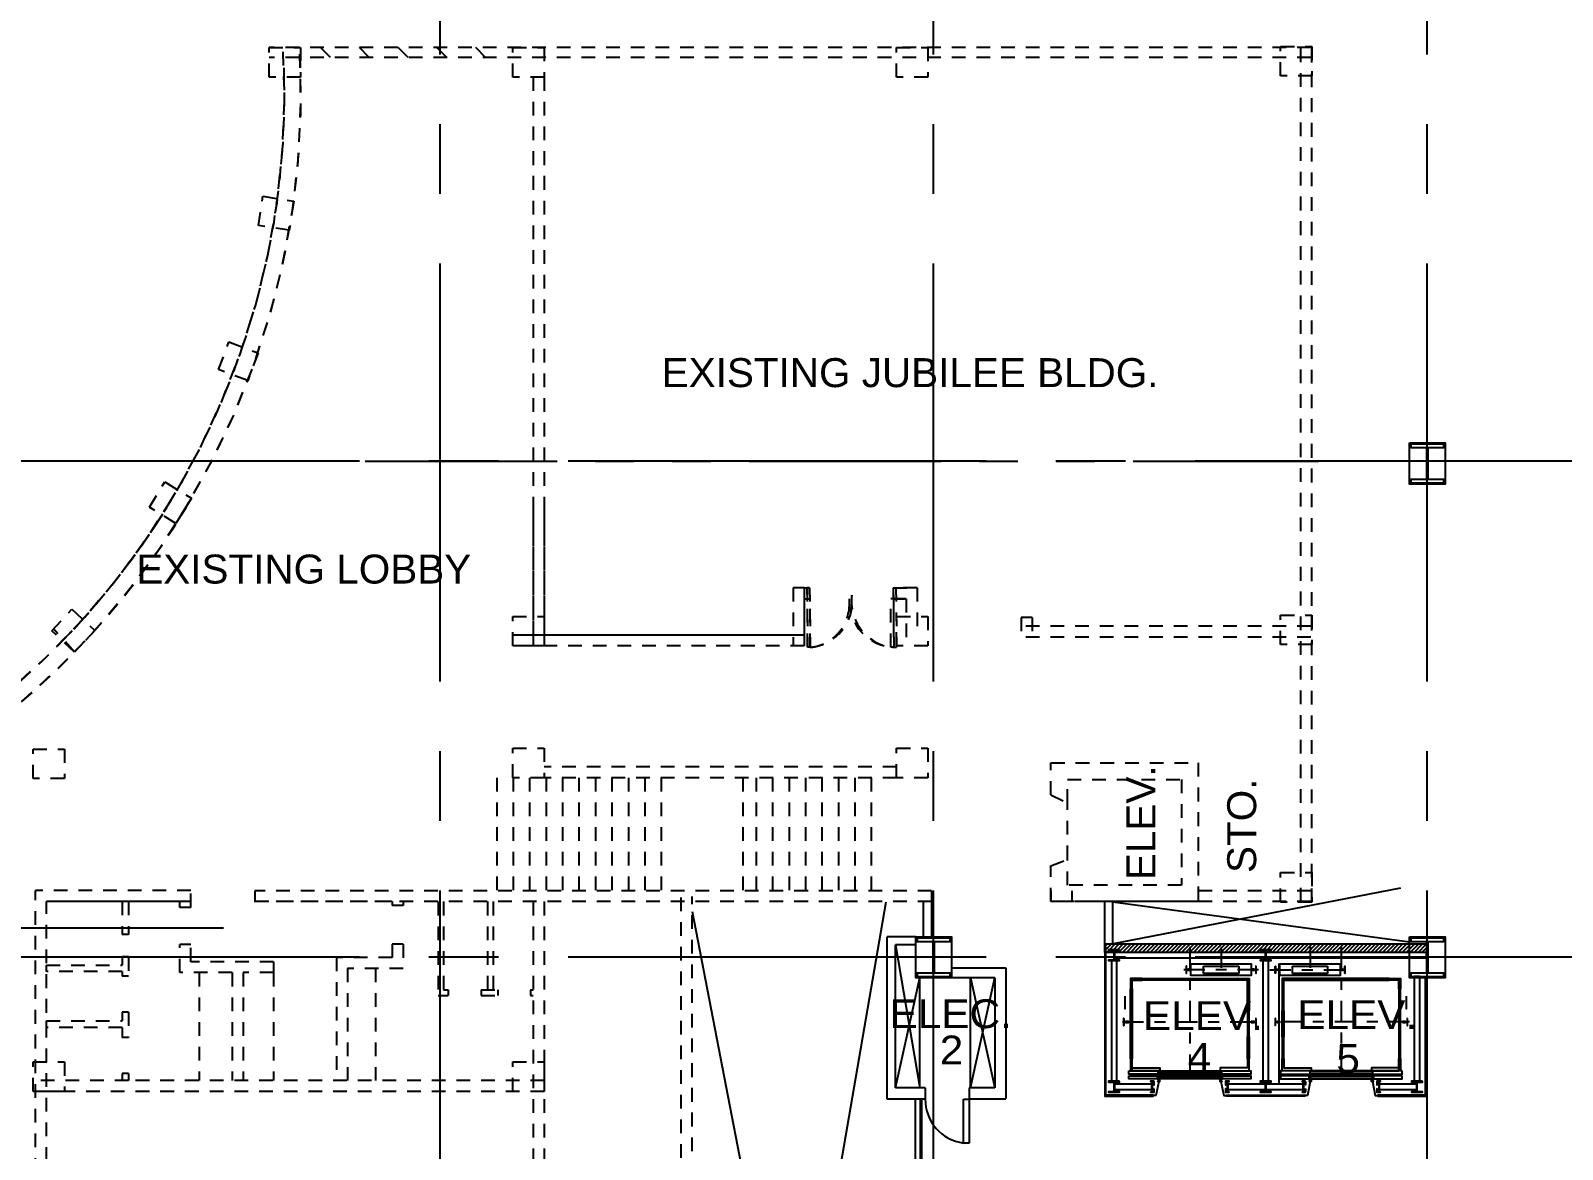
# Model space of a CAD drawing. Header units: millimetres. Extents: x 2148 to 2681, y 758 to 986.
# Drawn here: x 2318.22 to 2332.18, y 958.72 to 968.91 of the extents above; entities that cross this region are included whole.
import ezdxf

# ---------------------------------------------------------------- set-up
doc = ezdxf.new("R2010")
doc.units = ezdxf.units.MM
for name, pattern in [('ACAD_ISO02W100', [15, 12, -3]), ('CENTER2', [28.575, 19.05, -3.175, 3.175, -3.175]), ('HIDDEN', [0.375, 0.25, -0.125]), ('PHANTOMX2', [5, 2.5, -0.5, 0.5, -0.5, 0.5, -0.5])]:
    doc.linetypes.add(name, pattern=pattern)
for name, color, linetype in [('A-Hatch', 253, 'Continuous'), ('ar elev', 2, 'Continuous'), ('cladding', 2, 'Continuous'), ('COL-EX', 2, 'Continuous'), ('D', 1, 'Continuous'), ('ELAYOUT', 4, 'Continuous'), ('grid', 241, 'PHANTOMX2'), ('HATCH', 8, 'Continuous'), ('p-boarder', 2, 'Continuous'), ('S_GRID LINES', 252, 'Continuous'), ('TEXT', 6, 'Continuous')]:
    doc.layers.add(name, color=color, linetype=linetype)
doc.styles.add('MMTX$0$ESMX$0$X-OPTA1D', font='x-opta1d')
doc.styles.add('SWISS', font='swissl.ttf')
pattern_1 = [(135, (-83138.37034, 154219.73038), (-0.1767766953, -0.1767766953), [])]

# ---------------------------------------------------------------- blocks, each defined once
blk = doc.blocks.new('EXISTING')
at = {"layer": 'HATCH', "linetype": 'HIDDEN', "ltscale": 0.5}
h = blk.add_hatch(dxfattribs=at)
h.set_pattern_fill('ANSI31', color=256, scale=2, angle=90, style=0)
h.set_pattern_definition(pattern_1)
h.paths.add_polyline_path([(-79726.716, -2147.869), (-79726.716, -2147.959), (-79724.779, -2147.959), (-79724.779, -2147.869)])
h = blk.add_hatch(dxfattribs=at)
h.set_pattern_fill('ANSI31', color=256, scale=2, angle=90, style=0)
h.set_pattern_definition(pattern_1)
h.paths.add_polyline_path([(-79726.716, -2147.869), (-79726.716, -2147.959), (-79724.779, -2147.959), (-79724.779, -2147.869)])
for p, q in [((-79717.504, -2147.869), (-79727.001, -2147.869)), ((-79717.596, -2155.652), (-79717.596, -2147.859)), ((-79717.496, -2155.656), (-79717.496, -2147.858)), ((-79717.504, -2147.959), (-79727.001, -2147.959)), ((-79724.594, -2148.139), (-79724.594, -2153.322)), ((-79724.494, -2148.139), (-79724.494, -2153.322)), ((-79724.594, -2152.06), (-79724.594, -2153.322)), ((-79724.494, -2152.06), (-79724.494, -2153.322)), ((-79717.596, -2155.652), (-79717.596, -2152.324)), ((-79717.496, -2155.656), (-79717.496, -2152.324)), ((-79722.225, -2152.793), (-79722.225, -2153.222)), ((-79722.125, -2152.793), (-79722.225, -2152.793)), ((-79722.225, -2152.793), (-79722.225, -2153.322)), ((-79722.125, -2152.793), (-79722.225, -2152.793)), ((-79722.125, -2152.793), (-79722.093, -2152.793)), ((-79722.125, -2152.793), (-79722.125, -2153.322)), ((-79722.125, -2152.893), (-79722.125, -2153.322)), ((-79722.125, -2152.893), (-79722.093, -2152.893)), ((-79722.099, -2152.793), (-79722.093, -2153.334)), ((-79722.074, -2152.793), (-79722.099, -2152.793)), ((-79722.093, -2152.893), (-79722.093, -2152.793)), ((-79722.093, -2153.334), (-79722.093, -2152.893)), ((-79722.093, -2152.893), (-79722.068, -2152.893)), ((-79722.074, -2152.793), (-79722.068, -2153.334)), ((-79722.068, -2153.334), (-79722.068, -2152.893)), ((-79721.335, -2153.334), (-79721.335, -2152.893)), ((-79721.31, -2152.893), (-79721.335, -2152.893)), ((-79721.312, -2152.793), (-79721.306, -2153.334)), ((-79721.312, -2152.793), (-79721.094, -2152.793)), ((-79721.312, -2152.893), (-79721.194, -2152.893)), ((-79721.31, -2152.893), (-79721.31, -2152.793)), ((-79721.094, -2152.793), (-79721.31, -2152.793)), ((-79721.194, -2152.893), (-79721.31, -2152.893)), ((-79721.31, -2152.893), (-79721.31, -2153.334)), ((-79721.287, -2152.793), (-79721.281, -2153.334)), ((-79721.194, -2152.893), (-79721.194, -2153.242)), ((-79721.194, -2152.893), (-79721.194, -2153.242)), ((-79721.094, -2152.793), (-79721.094, -2153.242)), ((-79721.094, -2152.793), (-79721.094, -2153.242)), ((-79720.145, -2153.062), (-79720.145, -2153.242)), ((-79720.045, -2153.062), (-79720.145, -2153.062)), ((-79720.145, -2153.062), (-79720.145, -2153.242)), ((-79720.045, -2153.062), (-79720.145, -2153.062)), ((-79720.045, -2153.062), (-79720.045, -2153.242)), ((-79720.045, -2153.062), (-79720.045, -2153.242)), ((-79728.775, -2153.377), (-79728.968, -2153.166)), ((-79728.775, -2153.377), (-79728.968, -2153.166)), ((-79717.504, -2153.142), (-79720.145, -2153.142)), ((-79717.504, -2153.142), (-79720.145, -2153.142)), ((-79722.225, -2153.222), (-79724.779, -2153.222)), ((-79722.125, -2153.222), (-79724.779, -2153.222)), ((-79722.125, -2153.322), (-79724.779, -2153.322)), ((-79722.125, -2153.322), (-79724.779, -2153.322)), ((-79722.068, -2153.334), (-79722.093, -2153.334)), ((-79721.31, -2153.334), (-79721.335, -2153.334)), ((-79721.306, -2153.334), (-79721.281, -2153.334)), ((-79717.504, -2153.242), (-79720.145, -2153.242)), ((-79717.504, -2153.242), (-79720.145, -2153.242)), ((-79721.281, -2154.423), (-79724.494, -2154.423)), ((-79721.281, -2154.423), (-79724.494, -2154.423)), ((-79724.927, -2154.523), (-79724.927, -2155.552)), ((-79724.927, -2154.523), (-79724.927, -2155.552)), ((-79724.777, -2154.523), (-79724.777, -2155.552)), ((-79724.777, -2154.523), (-79724.777, -2155.552)), ((-79724.627, -2154.523), (-79724.627, -2155.552)), ((-79724.627, -2154.523), (-79724.627, -2155.552)), ((-79721.281, -2154.523), (-79724.494, -2154.523)), ((-79721.281, -2154.523), (-79724.494, -2154.523)), ((-79724.477, -2154.523), (-79724.477, -2155.552)), ((-79724.477, -2154.523), (-79724.477, -2155.552)), ((-79724.327, -2154.523), (-79724.327, -2155.552)), ((-79724.327, -2154.523), (-79724.327, -2155.552)), ((-79724.177, -2154.523), (-79724.177, -2155.552)), ((-79724.177, -2154.523), (-79724.177, -2155.552)), ((-79724.027, -2154.523), (-79724.027, -2155.552)), ((-79724.027, -2154.523), (-79724.027, -2155.552)), ((-79723.877, -2154.523), (-79723.877, -2155.552)), ((-79723.877, -2154.523), (-79723.877, -2155.552)), ((-79723.727, -2154.523), (-79723.727, -2155.552)), ((-79723.727, -2154.523), (-79723.727, -2155.552)), ((-79723.577, -2154.523), (-79723.577, -2155.552)), ((-79723.577, -2154.523), (-79723.577, -2155.552)), ((-79723.427, -2154.523), (-79723.427, -2155.552)), ((-79723.427, -2154.523), (-79723.427, -2155.552)), ((-79722.682, -2154.523), (-79722.682, -2155.552)), ((-79722.682, -2154.523), (-79722.682, -2155.552)), ((-79722.562, -2154.523), (-79722.562, -2155.552)), ((-79722.562, -2154.523), (-79722.562, -2155.552)), ((-79722.412, -2154.523), (-79722.412, -2155.552)), ((-79722.412, -2154.523), (-79722.412, -2155.552)), ((-79722.262, -2154.523), (-79722.262, -2155.552)), ((-79722.262, -2154.523), (-79722.262, -2155.552)), ((-79722.112, -2154.523), (-79722.112, -2155.552)), ((-79722.112, -2154.523), (-79722.112, -2155.552)), ((-79721.962, -2154.523), (-79721.962, -2155.552)), ((-79721.962, -2154.523), (-79721.962, -2155.552)), ((-79721.812, -2154.523), (-79721.812, -2155.552)), ((-79721.812, -2154.523), (-79721.812, -2155.552)), ((-79721.662, -2154.523), (-79721.662, -2155.552)), ((-79721.662, -2154.523), (-79721.662, -2155.552)), ((-79721.512, -2154.523), (-79721.512, -2155.552)), ((-79721.512, -2154.523), (-79721.512, -2155.552)), ((-79719.874, -2154.678), (-79719.724, -2154.753)), ((-79719.874, -2154.678), (-79719.724, -2154.753)), ((-79719.724, -2155.266), (-79719.724, -2154.753)), ((-79719.724, -2155.266), (-79719.724, -2154.753)), ((-79719.874, -2155.325), (-79719.724, -2155.266)), ((-79719.874, -2155.325), (-79719.724, -2155.266)), ((-79729.132, -2163.289), (-79729.132, -2155.551)), ((-79727.715, -2155.551), (-79729.132, -2155.551)), ((-79727.715, -2155.551), (-79729.132, -2155.551)), ((-79727.715, -2155.551), (-79729.132, -2155.551)), ((-79727.715, -2155.704), (-79727.715, -2155.551)), ((-79720.964, -2155.552), (-79727.132, -2155.552)), ((-79727.132, -2155.552), (-79727.132, -2155.652)), ((-79720.964, -2155.552), (-79727.132, -2155.552)), ((-79727.132, -2155.552), (-79727.132, -2155.652)), ((-79720.964, -2155.552), (-79727.132, -2155.552)), ((-79727.132, -2155.558), (-79727.132, -2155.658)), ((-79720.964, -2155.552), (-79720.964, -2155.652)), ((-79720.964, -2155.552), (-79720.964, -2155.652)), ((-79719.874, -2155.552), (-79719.874, -2155.652)), ((-79719.683, -2155.552), (-79719.683, -2155.652)), ((-79717.504, -2155.552), (-79718.533, -2155.552)), ((-79717.504, -2155.552), (-79718.533, -2155.552)), ((-79729.032, -2163.189), (-79729.032, -2155.651)), ((-79728.284, -2155.651), (-79729.032, -2155.651)), ((-79728.284, -2155.651), (-79729.032, -2155.651)), ((-79727.715, -2155.651), (-79729.032, -2155.651)), ((-79728.341, -2155.651), (-79728.341, -2155.95)), ((-79728.284, -2155.651), (-79728.284, -2155.95)), ((-79727.815, -2155.651), (-79728.284, -2155.651)), ((-79727.815, -2155.651), (-79728.284, -2155.651)), ((-79727.815, -2155.704), (-79727.815, -2155.651)), ((-79727.715, -2155.704), (-79727.815, -2155.704)), ((-79725.879, -2155.652), (-79727.132, -2155.652)), ((-79725.879, -2155.652), (-79727.132, -2155.652)), ((-79720.964, -2155.652), (-79727.132, -2155.652)), ((-79725.879, -2155.652), (-79725.879, -2155.688)), ((-79725.879, -2155.652), (-79725.879, -2155.688)), ((-79725.879, -2155.652), (-79725.879, -2155.688)), ((-79725.779, -2155.688), (-79725.879, -2155.688)), ((-79725.779, -2155.688), (-79725.879, -2155.688)), ((-79725.779, -2155.688), (-79725.879, -2155.688)), ((-79720.964, -2155.652), (-79725.779, -2155.652)), ((-79725.779, -2155.652), (-79725.779, -2155.688)), ((-79720.964, -2155.652), (-79725.779, -2155.652)), ((-79725.779, -2155.652), (-79725.779, -2155.688)), ((-79725.779, -2155.652), (-79725.779, -2155.688)), ((-79725.461, -2155.652), (-79725.461, -2156.506)), ((-79725.411, -2155.652), (-79725.411, -2156.456)), ((-79725.01, -2155.652), (-79725.01, -2156.456)), ((-79724.96, -2155.652), (-79724.96, -2156.456)), ((-79724.594, -2155.652), (-79724.594, -2160.75)), ((-79724.494, -2155.652), (-79724.494, -2160.75)), ((-79723.244, -2172.163), (-79723.244, -2155.605)), ((-79723.144, -2173.45), (-79723.144, -2155.605)), ((-79717.504, -2155.652), (-79719.874, -2155.652)), ((-79728.284, -2155.95), (-79728.341, -2155.95)), ((-79727.815, -2156.299), (-79727.815, -2156.043)), ((-79727.715, -2156.043), (-79727.815, -2156.043)), ((-79727.715, -2156.199), (-79727.715, -2156.043)), ((-79725.879, -2156.039), (-79725.879, -2156.16)), ((-79725.779, -2156.039), (-79725.879, -2156.039)), ((-79725.779, -2156.039), (-79725.779, -2156.26)), ((-79728.341, -2156.156), (-79728.341, -2156.23)), ((-79728.284, -2156.156), (-79728.341, -2156.156)), ((-79728.284, -2156.156), (-79728.284, -2156.33)), ((-79726.961, -2156.199), (-79727.715, -2156.199)), ((-79726.961, -2156.199), (-79726.961, -2156.299)), ((-79725.879, -2156.16), (-79726.387, -2156.16)), ((-79726.387, -2156.16), (-79726.387, -2157.283)), ((-79725.779, -2156.26), (-79726.287, -2156.26)), ((-79726.287, -2156.26), (-79726.287, -2157.283)), ((-79726.033, -2156.26), (-79726.033, -2157.283)), ((-79728.341, -2156.29), (-79728.341, -2156.33)), ((-79728.284, -2156.33), (-79728.341, -2156.33)), ((-79727.339, -2156.299), (-79727.815, -2156.299)), ((-79727.64, -2156.299), (-79727.64, -2157.283)), ((-79727.339, -2156.299), (-79727.339, -2157.283)), ((-79727.239, -2156.299), (-79727.239, -2157.283)), ((-79726.961, -2156.299), (-79727.239, -2156.299)), ((-79726.961, -2156.299), (-79726.961, -2157.283)), ((-79725.461, -2156.506), (-79725.37, -2156.506)), ((-79725.411, -2156.456), (-79725.37, -2156.456)), ((-79725.37, -2156.456), (-79725.37, -2156.506)), ((-79725.07, -2156.456), (-79724.918, -2156.456)), ((-79725.07, -2156.456), (-79725.07, -2156.506)), ((-79725.07, -2156.506), (-79724.918, -2156.506)), ((-79724.918, -2156.456), (-79724.918, -2156.506)), ((-79724.618, -2156.456), (-79724.594, -2156.456)), ((-79724.618, -2156.456), (-79724.618, -2156.506)), ((-79724.618, -2156.506), (-79724.594, -2156.506)), ((-79728.341, -2156.66), (-79728.341, -2156.738)), ((-79728.284, -2156.66), (-79728.341, -2156.66)), ((-79728.284, -2156.66), (-79728.284, -2156.889)), ((-79728.341, -2156.798), (-79728.341, -2156.889)), ((-79728.284, -2156.889), (-79728.341, -2156.889)), ((-79728.341, -2157.219), (-79728.341, -2157.283)), ((-79728.284, -2157.219), (-79728.341, -2157.219)), ((-79728.284, -2157.219), (-79728.284, -2157.283)), ((-79728.284, -2157.283), (-79729.132, -2157.283)), ((-79724.494, -2157.383), (-79729.132, -2157.383)), ((-79724.494, -2157.283), (-79728.284, -2157.283))]:
    blk.add_line(p, q, dxfattribs=at)
at = {"layer": 'HATCH', "linetype": 'HIDDEN', "ltscale": 0.5, "elevation": 0}
for points in [[(-79726.716, -2147.869), (-79726.716, -2148.139), (-79727.001, -2148.139), (-79727.001, -2147.869)], [(-79726.716, -2147.869), (-79726.716, -2148.139), (-79727.001, -2148.139), (-79727.001, -2147.869)], [(-79724.494, -2147.869), (-79724.494, -2148.139), (-79724.779, -2148.139), (-79724.779, -2147.869)], [(-79724.494, -2147.869), (-79724.494, -2148.139), (-79724.779, -2148.139), (-79724.779, -2147.869)], [(-79720.996, -2147.869), (-79720.996, -2148.139), (-79721.281, -2148.139), (-79721.281, -2147.869)], [(-79720.996, -2147.869), (-79720.996, -2148.139), (-79721.281, -2148.139), (-79721.281, -2147.869)], [(-79717.496, -2147.858), (-79717.496, -2148.127), (-79717.78, -2148.127), (-79717.78, -2147.858)], [(-79717.496, -2147.858), (-79717.496, -2148.127), (-79717.78, -2148.127), (-79717.78, -2147.858)], [(-79726.778, -2149.267), (-79726.818, -2149.533), (-79727.1, -2149.491), (-79727.059, -2149.224)], [(-79727.102, -2150.652), (-79727.197, -2150.904), (-79727.463, -2150.803), (-79727.368, -2150.551)], [(-79727.71, -2151.975), (-79727.851, -2152.205), (-79728.094, -2152.057), (-79727.953, -2151.827)], [(-79728.591, -2153.18), (-79728.775, -2153.377), (-79728.984, -2153.183), (-79728.8, -2152.986)], [(-79728.591, -2153.18), (-79728.775, -2153.377), (-79728.984, -2153.183), (-79728.8, -2152.986)], [(-79724.494, -2153.052), (-79724.494, -2153.322), (-79724.779, -2153.322), (-79724.779, -2153.052)], [(-79724.494, -2153.052), (-79724.494, -2153.322), (-79724.779, -2153.322), (-79724.779, -2153.052)], [(-79720.996, -2153.052), (-79720.996, -2153.322), (-79721.281, -2153.322), (-79721.281, -2153.052)], [(-79720.996, -2153.052), (-79720.996, -2153.322), (-79721.281, -2153.322), (-79721.281, -2153.052)], [(-79717.496, -2153.041), (-79717.496, -2153.31), (-79717.78, -2153.31), (-79717.78, -2153.041)], [(-79717.496, -2153.041), (-79717.496, -2153.31), (-79717.78, -2153.31), (-79717.78, -2153.041)], [(-79728.869, -2154.261), (-79728.869, -2154.53), (-79729.153, -2154.53), (-79729.153, -2154.261)], [(-79728.869, -2154.261), (-79728.869, -2154.53), (-79729.153, -2154.53), (-79729.153, -2154.261)], [(-79724.494, -2154.254), (-79724.494, -2154.523), (-79724.779, -2154.523), (-79724.779, -2154.254)], [(-79724.494, -2154.254), (-79724.494, -2154.523), (-79724.779, -2154.523), (-79724.779, -2154.254)], [(-79720.996, -2154.254), (-79720.996, -2154.523), (-79721.281, -2154.523), (-79721.281, -2154.254)], [(-79720.996, -2154.254), (-79720.996, -2154.523), (-79721.281, -2154.523), (-79721.281, -2154.254)], [(-79717.496, -2155.387), (-79717.496, -2155.656), (-79717.78, -2155.656), (-79717.78, -2155.387)], [(-79717.496, -2155.387), (-79717.496, -2155.656), (-79717.78, -2155.656), (-79717.78, -2155.387)], [(-79728.869, -2157.113), (-79728.869, -2157.383), (-79729.153, -2157.383), (-79729.153, -2157.113)], [(-79724.494, -2157.113), (-79724.494, -2157.383), (-79724.779, -2157.383), (-79724.779, -2157.113)]]:
    blk.add_lwpolyline(points, close=True, dxfattribs=at)
for points in [[(-79727.762, -2152.06), (-79727.851, -2152.205), (-79728.089, -2152.06)], [(-79719.874, -2154.678), (-79719.874, -2154.388), (-79718.533, -2154.388), (-79718.533, -2155.652), (-79719.874, -2155.652), (-79719.874, -2155.325)], [(-79719.874, -2154.678), (-79719.874, -2154.388), (-79718.533, -2154.388), (-79718.533, -2155.652), (-79719.874, -2155.652), (-79719.874, -2155.325)], [(-79719.724, -2154.753), (-79719.724, -2154.538), (-79718.683, -2154.538), (-79718.683, -2155.502), (-79719.724, -2155.502), (-79719.724, -2155.266)], [(-79719.724, -2154.753), (-79719.724, -2154.538), (-79718.683, -2154.538), (-79718.683, -2155.502), (-79719.724, -2155.502), (-79719.724, -2155.266)], [(-79728.341, -2156.29), (-79729.032, -2156.29), (-79729.032, -2156.23), (-79728.341, -2156.23)], [(-79728.341, -2156.798), (-79729.032, -2156.798), (-79729.032, -2156.738), (-79728.341, -2156.738)]]:
    blk.add_lwpolyline(points, dxfattribs=at)
at = {"layer": 'HATCH', "linetype": 'HIDDEN', "ltscale": 0.5}
for centre, radius, start, end in [((-79734.006, -2148.292), 7.295, 301.7835, 3.6077), ((-79734.006, -2148.292), 7.145, 302.5318, 3.6077), ((-79734.006, -2148.292), 7.295, 303.5395, 2.2599), ((-79734.006, -2148.292), 7.145, 315.8037, 2.2599), ((-79734.006, -2148.292), 7.145, 302.5318, 328.1684), ((-79734.006, -2148.292), 7.295, 301.7835, 328.8969), ((-79734.006, -2148.292), 7.295, 303.5395, 328.8969), ((-79734.006, -2148.292), 7.145, 315.8037, 328.1684), ((-79722.104, -2152.917), 0.419, 274.9564, 8.0347), ((-79722.109, -2152.938), 0.398, 275.9759, 6.5288), ((-79721.285, -2152.906), 0.429, 178.2601, 266.6712), ((-79721.274, -2152.917), 0.419, 171.9653, 265.0436), ((-79733.653, -2148.782), 6.692, 303.3422, 313.9466)]:
    blk.add_arc(centre, radius, start, end, dxfattribs=at)
at = {"layer": 'HATCH', "linetype": 'HIDDEN', "ltscale": 0.5, "style": 'SWISS'}
for s, p in [('ELEV.', (-79718.922, -2155.456)), ('ELEV.', (-79718.922, -2155.456)), ('STO.', (-79718.003, -2155.391))]:
    blk.add_text(s, height=0.264, rotation=90, dxfattribs=at).set_placement(p)

msp = doc.modelspace()

# ---------------------------------------------------------------- hatches: boundary and pattern name
at = {"layer": 'HATCH'}
h = msp.add_hatch(dxfattribs=at)
h.set_pattern_fill('ANSI31', color=256, scale=0.008, style=0)
h.paths.add_polyline_path([(2328.0091508, 960.5887049), (2328.0091508, 960.5137049), (2328.0917872, 960.5137049), (2328.0917872, 960.5261783), (2328.0910076, 960.5292966), (2328.0886689, 960.5316354), (2328.0855505, 960.532415), (2328.0442323, 960.532415), (2328.0442323, 960.5386517), (2328.1440197, 960.5386517), (2328.1440197, 960.532415), (2328.1027015, 960.532415), (2328.0995831, 960.5316354), (2328.0972443, 960.5292966), (2328.0956852, 960.5261783), (2328.0956852, 960.5137049), (2329.473219, 960.5137049), (2329.473219, 960.5261783), (2329.4724394, 960.5292966), (2329.4701006, 960.5316354), (2329.4669822, 960.532415), (2329.4248844, 960.532415), (2329.4248844, 960.5386517), (2329.5254514, 960.5386517), (2329.5254514, 960.532415), (2329.4841332, 960.532415), (2329.4802353, 960.5316354), (2329.4778965, 960.5292966), (2329.4771169, 960.5261783), (2329.4771169, 960.5137049), (2330.7864709, 960.5137049), (2330.7864709, 960.5887049)])
h = msp.add_hatch(dxfattribs=at)
h.set_pattern_fill('ANSI31', color=256, scale=0.008, style=0)
h.paths.add_polyline_path([(2330.7864709, 960.5887049), (2330.9414865, 960.5887049), (2330.9414865, 960.5137049), (2330.7864709, 960.5137049)])

# ---------------------------------------------------------------- linework, layer by layer
at = {"ltscale": 0.5}
for p, q in [((2326.3530181, 960.9754912, 0), (2326.3530181, 960.656811, 0)), ((2326.3530181, 960.9652956), (2326.3530181, 960.656811, 0)), ((2326.4280181, 960.9754912, 0), (2326.4280181, 960.656811, 0)), ((2326.4280181, 960.9652956), (2326.4280181, 960.656811, 0)), ((2328.0091508, 960.5176385, 0), (2328.0091508, 960.9754912, 0)), ((2328.0841508, 960.5887049, 0), (2328.0841508, 960.9754912, 0))]:
    msp.add_line(p, q, dxfattribs=at)
at = {"ltscale": 0.05}
msp.add_line((2329.5954304, 960.4133199, 0), (2329.5954304, 959.316164, 0), dxfattribs=at)
for p, q in [((2326.3222733, 959.2800492, 0), (2326.3222733, 960.281811, 0)), ((2326.7859127, 959.2800492, 0), (2326.7859127, 960.281811, 0)), ((2326.7223639, 958.7767993, 0), (2326.7223639, 959.1767993, 0)), ((2326.7223639, 959.1767993, 0), (2326.7723639, 959.1767993, 0)), ((2326.7723639, 959.1767993, 0), (2326.7723639, 958.7767993, 0)), ((2326.7723639, 958.7767993, 0), (2326.7223639, 958.7767993, 0))]:
    msp.add_line(p, q)
msp.add_arc((2326.7712931, 959.1727374, 0), 0.3989499, 179.41662594, 262.95522437)
at = {"layer": 'A-Hatch'}
msp.add_line((2328.0091508, 960.5137049, 0), (2328.0091508, 960.5887049, 0), dxfattribs=at)
at = {"layer": 'ar elev', "color": 8, "linetype": 'CENTER2', "ltscale": 0.01}
for p, q in [((2328.7848418, 960.5635986, 0), (2328.7848419, 959.3365254, 0)), ((2329.0701714, 960.5635986, 0), (2329.0701714, 960.278269, 0)), ((2329.880944, 960.5635986, 0), (2329.880944, 960.278269, 0)), ((2330.165494, 960.5635986, 0), (2330.165494, 959.3365255, 0)), ((2329.4107562, 960.3562279, 0), (2328.7035714, 960.3562279, 0)), ((2329.5153837, 960.3562279, 0), (2330.2303423, 960.3562279, 0)), ((2328.1720849, 959.879899, 0), (2329.3975988, 959.879899, 0)), ((2330.7885462, 959.879899, 0), (2329.5355861, 959.879899, 0))]:
    msp.add_line(p, q, dxfattribs=at)
at = {"layer": 'ar elev', "color": 8}
for p, q in [((2328.2001501, 960.1044206, 0), (2328.1845583, 960.1044206, 0)), ((2328.1923542, 960.1067594, 0), (2328.190795, 960.1059798, 0)), ((2328.190795, 960.1059798, 0), (2328.190795, 960.1028614, 0)), ((2328.190795, 960.1028614, 0), (2328.1939134, 960.1028614, 0)), ((2328.1923542, 960.1122165, 0), (2328.1923542, 959.9968373, 0)), ((2328.1939134, 960.1059798, 0), (2328.1923542, 960.1067594, 0)), ((2328.194693, 960.1044206, 0), (2328.1939134, 960.1059798, 0)), ((2328.1939134, 960.1028614, 0), (2328.194693, 960.1044206, 0)), ((2330.7657775, 960.1044206, 0), (2330.7509654, 960.1044206, 0)), ((2330.7579817, 960.1067594, 0), (2330.7564225, 960.1059798, 0)), ((2330.7564225, 960.1059798, 0), (2330.7564225, 960.1028615, 0)), ((2330.7564225, 960.1028615, 0), (2330.7595408, 960.1028615, 0)), ((2330.7579817, 960.1122165, 0), (2330.7579817, 959.9968374, 0)), ((2330.7595408, 960.1059798, 0), (2330.7579817, 960.1067594, 0)), ((2330.7603204, 960.1044206, 0), (2330.7595408, 960.1059798, 0)), ((2330.7595408, 960.1028615, 0), (2330.7603204, 960.1044206, 0)), ((2328.2001501, 960.0046332, 0), (2328.1845583, 960.0046332, 0)), ((2328.1923542, 960.006972, 0), (2328.190795, 960.0061924, 0)), ((2328.190795, 960.0061924, 0), (2328.190795, 960.003074, 0)), ((2328.190795, 960.003074, 0), (2328.1923542, 960.0022945, 0)), ((2328.1939134, 960.0061924, 0), (2328.1923542, 960.006972, 0)), ((2328.1923542, 960.0022945, 0), (2328.1939134, 960.003074, 0)), ((2328.194693, 960.0046332, 0), (2328.1939134, 960.0061924, 0)), ((2328.1939134, 960.003074, 0), (2328.194693, 960.0046332, 0)), ((2330.7657775, 960.0046333, 0), (2330.7509654, 960.0046333, 0)), ((2330.7579817, 960.006972, 0), (2330.7564225, 960.0061924, 0)), ((2330.7564225, 960.0061924, 0), (2330.7564225, 960.0030741, 0)), ((2330.7564225, 960.0030741, 0), (2330.7579817, 960.0022945, 0)), ((2330.7595408, 960.0061924, 0), (2330.7579817, 960.006972, 0)), ((2330.7579817, 960.0022945, 0), (2330.7595408, 960.0030741, 0)), ((2330.7603204, 960.0046333, 0), (2330.7595408, 960.0061924, 0)), ((2330.7595408, 960.0030741, 0), (2330.7603204, 960.0046333, 0))]:
    msp.add_line(p, q, dxfattribs=at)
at = {"layer": 'ar elev', "elevation": 0}
for points in [[(2328.0192854, 960.5737332), (2328.0091508, 960.5737332), (2328.0091508, 959.2039953), (2328.4511778, 959.2039953), (2328.4511778, 959.21413), (2328.0192855, 959.21413), (2328.0192854, 960.5635985)], [(2328.3498312, 960.261118), (2328.3498312, 960.2759302), (2328.2445867, 960.2759302), (2328.2445867, 960.1831591), (2328.2601784, 960.1831591), (2328.2601784, 960.261118), (2328.3498312, 960.261118)], [(2329.2198525, 960.261118), (2329.2198525, 960.2759302), (2329.325097, 960.2759302), (2329.325097, 960.1831591), (2329.3095053, 960.1831591), (2329.3095053, 960.261118), (2329.2198525, 960.261118)], [(2329.7304834, 960.261118), (2329.7304834, 960.2759302), (2329.6252388, 960.2759302), (2329.6252388, 960.1831591), (2329.6408306, 960.1831591), (2329.6408306, 960.261118), (2329.7304834, 960.261118)], [(2330.9310504, 960.281811), (2330.9310504, 959.21413), (2330.4991581, 959.21413), (2330.4991581, 959.2039953), (2330.9411851, 959.2039953), (2330.9411851, 960.281811)], [(2330.6005047, 960.261118), (2330.6005047, 960.2759302), (2330.7057492, 960.2759302), (2330.7057492, 960.1831591), (2330.6901574, 960.1831591), (2330.6901574, 960.261118), (2330.6005047, 960.261118)], [(2329.3250971, 959.5431165), (2329.3095053, 959.5431165), (2329.3095053, 959.4612597), (2329.0600368, 959.4612597), (2329.0600368, 959.4339741), (2329.3250971, 959.4339741), (2329.3250971, 959.5431165)], [(2329.6252388, 959.5431165), (2329.6408306, 959.5431165), (2329.6408306, 959.4612597), (2329.8902991, 959.4612597), (2329.8902991, 959.4339741), (2329.6252388, 959.4339741), (2329.6252388, 959.5431165)], [(2328.2297745, 959.3887579), (2329.3399092, 959.3887579), (2329.3399092, 959.3614723), (2328.2297745, 959.3614723), (2328.2297745, 959.3887579)], [(2330.7205614, 959.3887579), (2329.6104266, 959.3887579), (2329.6104266, 959.3614723), (2330.7205614, 959.3614723), (2330.7205614, 959.3887579)], [(2328.5010715, 959.3365254), (2328.4761247, 959.2086728), (2328.4511779, 959.2086728)], [(2329.0686123, 959.3365254), (2329.0935592, 959.2086728), (2329.118506, 959.2086728)], [(2329.8817237, 959.3365255), (2329.8567768, 959.2086729), (2329.8318301, 959.2086729)], [(2330.4492645, 959.3365255), (2330.4742113, 959.2086729), (2330.4991582, 959.2086729)]]:
    msp.add_lwpolyline(points, dxfattribs=at)
for points in [[(2328.1440197, 960.5386517), (2328.0442323, 960.5386517), (2328.0442323, 960.532415), (2328.0855505, 960.532415), (2328.0886689, 960.5316354), (2328.0910076, 960.5292966), (2328.0917872, 960.5261783), (2328.0917872, 960.4513377), (2328.0910076, 960.4482194), (2328.0886689, 960.445101), (2328.0855505, 960.4443214), (2328.0442323, 960.4443214), (2328.0442323, 960.4388643), (2328.1440197, 960.4388643), (2328.1440197, 960.4443214), (2328.1027015, 960.4443214), (2328.0995831, 960.445101), (2328.0972443, 960.4482194), (2328.0956852, 960.4513377), (2328.0956852, 960.5261783), (2328.0972443, 960.5292966), (2328.0995831, 960.5316354), (2328.1027015, 960.532415), (2328.1440197, 960.532415)], [(2329.4841332, 960.532415), (2329.5254514, 960.532415), (2329.5254514, 960.5386517), (2329.4248844, 960.5386517), (2329.4248844, 960.532415), (2329.4669822, 960.532415), (2329.4701006, 960.5316354), (2329.4724394, 960.5292966), (2329.473219, 960.5261783), (2329.473219, 960.4513377), (2329.4724394, 960.4482194), (2329.4701006, 960.445101), (2329.4669822, 960.4443214), (2329.4248844, 960.4443214), (2329.4248844, 960.4388643), (2329.5254514, 960.4388643), (2329.5254514, 960.4443214), (2329.4841332, 960.4443214), (2329.4802353, 960.445101), (2329.4778965, 960.4482194), (2329.4771169, 960.4513377), (2329.4771169, 960.5261783), (2329.4778965, 960.5292966), (2329.4802353, 960.5316354)], [(2329.4778965, 960.4482194), (2329.4771169, 960.4513377), (2329.4771169, 960.5261783), (2329.4778965, 960.5292966), (2329.4802353, 960.5316354), (2329.4841332, 960.532415), (2329.5254514, 960.532415), (2329.5254514, 960.5386517), (2329.4248844, 960.5386517), (2329.4248844, 960.532415), (2329.4669822, 960.532415), (2329.4701006, 960.5316354), (2329.4724394, 960.5292966), (2329.473219, 960.5261783), (2329.473219, 960.4513377), (2329.4724394, 960.4482194), (2329.4701006, 960.445101), (2329.4669822, 960.4443214), (2329.4248844, 960.4443214), (2329.4248844, 960.4388643), (2329.5254514, 960.4388643), (2329.5254514, 960.4443214), (2329.4841332, 960.4443214), (2329.4802353, 960.445101)], [(2328.7949765, 960.4084603), (2329.3445868, 960.4084603), (2329.3445868, 960.3039954), (2328.7949765, 960.3039954)], [(2329.6057491, 960.4084604), (2330.1553593, 960.4084604), (2330.1553593, 960.3039954), (2329.6057491, 960.3039954)], [(2329.2167342, 960.2759302), (2329.2198525, 960.2759302), (2329.2198525, 960.2759302), (2329.2167342, 960.2759302)], [(2329.7336017, 960.2759302), (2329.7304834, 960.2759302), (2329.7304834, 960.2759302), (2329.7336017, 960.2759302)], [(2328.2445867, 959.9820251), (2328.2601785, 959.9820251), (2328.2601785, 959.7442505), (2328.2445867, 959.7442505)], [(2329.325097, 959.9820252), (2329.3095053, 959.9820252), (2329.3095053, 959.7442505), (2329.325097, 959.7442505)], [(2329.6252388, 959.9820252), (2329.6408306, 959.9820252), (2329.6408306, 959.7442505), (2329.6252388, 959.7442505)], [(2330.7057492, 959.9820251), (2330.6901574, 959.9820251), (2330.6901574, 959.7442505), (2330.7057492, 959.7442505)], [(2328.2601785, 959.5431165), (2328.2445867, 959.5431165), (2328.2445867, 959.4339741), (2328.2601785, 959.4339741)], [(2330.6901574, 959.5431165), (2330.7057492, 959.5431165), (2330.7057492, 959.4339741), (2330.6901574, 959.4339741)], [(2328.2297745, 959.4339741), (2329.3399092, 959.4339741), (2329.3399092, 959.4035701), (2328.2297745, 959.4035701)], [(2328.2601785, 959.4612597), (2328.5096469, 959.4612597), (2328.5096469, 959.4339741), (2328.2601785, 959.4339741)], [(2328.4893776, 959.3794028), (2329.0795265, 959.3794028), (2329.0795265, 959.3630315), (2328.4893776, 959.3630315)], [(2328.4971735, 959.4316353), (2329.0725102, 959.4316353), (2329.0725102, 959.4144843), (2328.4971735, 959.4144843)], [(2330.7205614, 959.4339741), (2329.6104266, 959.4339741), (2329.6104266, 959.4035701), (2330.7205614, 959.4035701)], [(2330.4609582, 959.3794028), (2329.8708094, 959.3794028), (2329.8708094, 959.3630315), (2330.4609582, 959.3630315)], [(2330.4531624, 959.4316353), (2329.8778257, 959.4316353), (2329.8778257, 959.4144843), (2330.4531624, 959.4144843)], [(2330.6901574, 959.4612597), (2330.4406889, 959.4612597), (2330.4406889, 959.4339741), (2330.6901574, 959.4339741)], [(2328.1447993, 959.3388642), (2328.0442323, 959.3388642), (2328.0442323, 959.3326275), (2328.0855505, 959.3326275), (2328.0894485, 959.3318479), (2328.0917872, 959.3295091), (2328.0925668, 959.3263908), (2328.0925668, 959.2515502), (2328.0917872, 959.2476523), (2328.0894485, 959.2453135), (2328.0855505, 959.2445339), (2328.0442323, 959.2445339), (2328.0442323, 959.2390768), (2328.1447993, 959.2390768), (2328.1447993, 959.2445339), (2328.1027015, 959.2445339), (2328.0995831, 959.2453135), (2328.0972444, 959.2476523), (2328.0964648, 959.2515502), (2328.0964648, 959.3263908), (2328.0972444, 959.3295091), (2328.0995831, 959.3318479), (2328.1027015, 959.3326275), (2328.1447993, 959.3326275)], [(2328.4597532, 959.3388642), (2328.4270105, 959.3388642), (2328.4270105, 959.3380846), (2328.4277901, 959.3365254), (2328.4293493, 959.3357458), (2328.4527369, 959.3357458), (2328.4558553, 959.3341867), (2328.4566349, 959.3318479), (2328.4566349, 959.3084602), (2328.4574145, 959.3069011), (2328.4589737, 959.3061215), (2328.4597532, 959.3061215)], [(2328.4597532, 959.27104), (2328.4574145, 959.27104), (2328.4566349, 959.2694808), (2328.4566349, 959.2460931), (2328.4558553, 959.2429748), (2328.4527369, 959.2414156), (2328.4277901, 959.2414156), (2328.4270105, 959.2398564), (2328.4270105, 959.2390768), (2328.4597532, 959.2390768)], [(2328.4433819, 959.3357458), (2328.4387043, 959.3357458), (2328.4387043, 959.2414156), (2328.4433819, 959.2414156)], [(2328.5080878, 959.3614723), (2328.4940552, 959.3614723), (2328.4924961, 959.3606927), (2328.4924961, 959.3599131), (2328.4924961, 959.3560152), (2328.4932757, 959.3560152), (2328.4932757, 959.3599131), (2328.5088674, 959.3599131), (2328.5088674, 959.337305), (2328.4932757, 959.337305), (2328.4932757, 959.341203), (2328.4924961, 959.341203), (2328.4924961, 959.3380846), (2328.4924961, 959.3365254), (2328.4940552, 959.3365254), (2328.5080878, 959.3365254), (2328.509647, 959.3365254), (2328.509647, 959.3380846), (2328.509647, 959.3599131), (2328.509647, 959.3606927)], [(2329.0771878, 959.3606927), (2329.0756286, 959.3614723), (2329.061596, 959.3614723), (2329.0600369, 959.3606927), (2329.0600369, 959.3599131), (2329.0600369, 959.3380846), (2329.0600369, 959.3365254), (2329.061596, 959.3365254), (2329.0756286, 959.3365254), (2329.0771878, 959.3365254), (2329.0771878, 959.341203), (2329.0764082, 959.341203), (2329.0764082, 959.337305), (2329.0608165, 959.337305), (2329.0608165, 959.3599131), (2329.0764082, 959.3599131), (2329.0764082, 959.3560152), (2329.0771878, 959.3560152)], [(2329.1426732, 959.3380846), (2329.1426732, 959.3388642), (2329.1099305, 959.3388642), (2329.1099305, 959.3061215), (2329.1107101, 959.3061215), (2329.1122693, 959.3069011), (2329.1130488, 959.3084602), (2329.1130488, 959.3318479), (2329.1138284, 959.3341867), (2329.1169468, 959.3357459), (2329.1403345, 959.3357459), (2329.1418936, 959.3365254)], [(2329.1138284, 959.2429748), (2329.1130488, 959.2460931), (2329.1130488, 959.2694808), (2329.1122693, 959.27104), (2329.1107101, 959.27104), (2329.1099305, 959.27104), (2329.1099305, 959.2390768), (2329.1426732, 959.2390768), (2329.1426732, 959.2398564), (2329.1418936, 959.2414156), (2329.1403345, 959.2414156), (2329.1169468, 959.2414156)], [(2329.1309794, 959.3357459), (2329.1263019, 959.3357459), (2329.1263019, 959.2414156), (2329.1309794, 959.2414156)], [(2329.4841332, 959.3326275), (2329.5254514, 959.3326275), (2329.5254514, 959.3388642), (2329.4248844, 959.3388642), (2329.4248844, 959.3326275), (2329.4669823, 959.3326275), (2329.4701006, 959.3318479), (2329.4724394, 959.3295092), (2329.473219, 959.3263908), (2329.473219, 959.2515502), (2329.4724394, 959.2476523), (2329.4701006, 959.2453135), (2329.4669823, 959.2445339), (2329.4248844, 959.2445339), (2329.4248844, 959.2390768), (2329.5254514, 959.2390768), (2329.5254514, 959.2445339), (2329.4841332, 959.2445339), (2329.4802353, 959.2453135), (2329.4778965, 959.2476523), (2329.4771169, 959.2515502), (2329.4771169, 959.3263908), (2329.4778965, 959.3295092), (2329.4802353, 959.3318479)], [(2329.8404054, 959.3388642), (2329.8084422, 959.3388642), (2329.8084422, 959.3380846), (2329.8084422, 959.3365255), (2329.8100014, 959.3357459), (2329.8333891, 959.3357459), (2329.8365074, 959.3341867), (2329.8380666, 959.3318479), (2329.8380666, 959.3084603), (2329.8380666, 959.3069011), (2329.8396258, 959.3061215), (2329.8404054, 959.3061215)], [(2329.8404054, 959.27104), (2329.8380666, 959.27104), (2329.8380666, 959.2460931), (2329.8365074, 959.2429748), (2329.8333891, 959.2414156), (2329.8084422, 959.2414156), (2329.8084422, 959.2390768), (2329.8404054, 959.2390768)], [(2329.824034, 959.3357459), (2329.8193565, 959.3357459), (2329.8193565, 959.2414156), (2329.824034, 959.2414156)], [(2329.8910788, 959.3599131), (2329.8895196, 959.3614723), (2329.8747074, 959.3614723), (2329.8731482, 959.3599131), (2329.8731482, 959.3560152), (2329.8747074, 959.3560152), (2329.8747074, 959.3599131), (2329.8895196, 959.3599131), (2329.8895196, 959.337305), (2329.8747074, 959.337305), (2329.8747074, 959.341203), (2329.8731482, 959.341203), (2329.8731482, 959.3380846), (2329.8739278, 959.3365255), (2329.8747074, 959.3365255), (2329.8895196, 959.3365255), (2329.8902992, 959.3365255), (2329.8910788, 959.3380846)], [(2330.45784, 959.3606927), (2330.4562808, 959.3614723), (2330.4422482, 959.3614723), (2330.440689, 959.3606927), (2330.440689, 959.3599131), (2330.440689, 959.3380846), (2330.440689, 959.3365255), (2330.4422482, 959.3365255), (2330.4562808, 959.3365255), (2330.45784, 959.3365255), (2330.45784, 959.341203), (2330.4570604, 959.341203), (2330.4570604, 959.3373051), (2330.4414686, 959.3373051), (2330.4414686, 959.3599131), (2330.4570604, 959.3599131), (2330.4570604, 959.3560152), (2330.45784, 959.3560152)], [(2330.4975989, 959.3357459), (2330.5209866, 959.3357459), (2330.5225458, 959.3365255), (2330.5233254, 959.3380846), (2330.5233254, 959.3388642), (2330.4905826, 959.3388642), (2330.4905826, 959.3061215), (2330.4913622, 959.3061215), (2330.4929214, 959.3069011), (2330.493701, 959.3084603), (2330.493701, 959.3318479), (2330.4952602, 959.3341867)], [(2330.493701, 959.2460931), (2330.493701, 959.2694808), (2330.4929214, 959.27104), (2330.4913622, 959.27104), (2330.4905826, 959.27104), (2330.4905826, 959.2390768), (2330.5233254, 959.2390768), (2330.5233254, 959.2398564), (2330.5225458, 959.2414156), (2330.5209866, 959.2414156), (2330.4975989, 959.2414156), (2330.4952602, 959.2429748)], [(2330.5116315, 959.3357459), (2330.506954, 959.3357459), (2330.506954, 959.2414156), (2330.5116315, 959.2414156)], [(2330.9061036, 959.3388642), (2330.8063162, 959.3388642), (2330.8063162, 959.3326275), (2330.8476344, 959.3326275), (2330.8507528, 959.3318479), (2330.8530915, 959.3295092), (2330.8538711, 959.3263908), (2330.8538711, 959.2515503), (2330.8530915, 959.2476523), (2330.8507528, 959.2453136), (2330.8476344, 959.244534), (2330.8063162, 959.244534), (2330.8063162, 959.2390768), (2330.9061036, 959.2390768), (2330.9061036, 959.244534), (2330.8647854, 959.244534), (2330.861667, 959.2453136), (2330.8593282, 959.2476523), (2330.8577691, 959.2515503), (2330.8577691, 959.3263908), (2330.8593282, 959.3295092), (2330.861667, 959.3318479), (2330.8647854, 959.3326275), (2330.9061036, 959.3326275)], [(2329.118506, 959.21413), (2329.83183, 959.21413), (2329.83183, 959.2039953), (2329.118506, 959.2039953)]]:
    msp.add_lwpolyline(points, close=True, dxfattribs=at)
at = {"layer": 'ar elev', "color": 3, "elevation": 0}
for points in [[(2329.473219, 960.5137049), (2328.0964647, 960.5137048), (2328.0964647, 960.4638112), (2329.473219, 960.4638112)], [(2330.9414709, 960.5137049), (2329.4771169, 960.5137049), (2329.4771169, 960.4638112), (2330.9414709, 960.4638112)], [(2328.1190728, 960.4388643), (2328.0691791, 960.4388643), (2328.0691791, 959.3388642), (2328.1190728, 959.3388642)], [(2329.5005046, 960.4388643), (2329.4506109, 960.4388643), (2329.4506109, 959.3388642), (2329.5005046, 959.3388642)], [(2330.8811567, 960.294311), (2330.831263, 960.294311), (2330.831263, 959.3388642), (2330.8811567, 959.3388642)], [(2328.4387043, 959.3139174), (2328.0964648, 959.3139174), (2328.0964648, 959.2640237), (2328.4387043, 959.2640237)], [(2329.473219, 959.3139174), (2329.1309794, 959.3139174), (2329.1309794, 959.2640237), (2329.473219, 959.2640237)], [(2329.8193565, 959.3139174), (2329.4771169, 959.3139174), (2329.4771169, 959.2640237), (2329.8193565, 959.2640237)], [(2330.8538711, 959.3139174), (2330.5116315, 959.3139174), (2330.5116315, 959.2640237), (2330.8538711, 959.2640237)]]:
    msp.add_lwpolyline(points, close=True, dxfattribs=at)
at = {"layer": 'ar elev', "color": 8, "elevation": 0}
for points in [[(2328.7700297, 960.3585666), (2328.7591154, 960.3585666), (2328.7567766, 960.3593462), (2328.7559971, 960.361685), (2328.7544379, 960.3858523), (2328.7536583, 960.3874114), (2328.7520991, 960.388191), (2328.7505399, 960.388191), (2328.7505399, 960.3242647), (2328.7520991, 960.3242647), (2328.7536583, 960.3250443), (2328.7544379, 960.3266035), (2328.7559971, 960.3499912), (2328.7567766, 960.3523299), (2328.7591154, 960.3538891), (2328.7700297, 960.3538891), (2328.7723684, 960.3523299), (2328.7941969, 960.3523299), (2328.7949765, 960.3523299), (2328.7949765, 960.3593462), (2328.7941969, 960.3601258), (2328.7723684, 960.3601258)], [(2329.3890233, 960.388191), (2329.3874642, 960.388191), (2329.385905, 960.3874114), (2329.3851254, 960.3858523), (2329.3835662, 960.361685), (2329.3827866, 960.3593462), (2329.3804479, 960.3585667), (2329.3695336, 960.3585667), (2329.3671948, 960.3601258), (2329.3453664, 960.3601258), (2329.3445868, 960.3593462), (2329.3445868, 960.3523299), (2329.3671948, 960.3523299), (2329.3695336, 960.3538891), (2329.3804479, 960.3538891), (2329.3827866, 960.3523299), (2329.3835662, 960.3499912), (2329.3851254, 960.3266035), (2329.385905, 960.3250443), (2329.3874642, 960.3242647), (2329.3890233, 960.3242647)], [(2329.5613125, 960.388191), (2329.5628717, 960.388191), (2329.5644309, 960.3874115), (2329.5652105, 960.3858523), (2329.56599, 960.361685), (2329.5675492, 960.3593463), (2329.569888, 960.3585667), (2329.5808022, 960.3585667), (2329.583141, 960.3601258), (2329.6049695, 960.3601258), (2329.6057491, 960.3593463), (2329.6057491, 960.3523299), (2329.6049695, 960.3523299), (2329.583141, 960.3523299), (2329.5808022, 960.3538891), (2329.569888, 960.3538891), (2329.5675492, 960.3523299), (2329.56599, 960.3499912), (2329.5652105, 960.3266035), (2329.5644309, 960.3250443), (2329.5628717, 960.3242647), (2329.5613125, 960.3242647)], [(2330.1997959, 960.388191), (2330.1982367, 960.388191), (2330.1966776, 960.3874115), (2330.195898, 960.3858523), (2330.1951184, 960.361685), (2330.1935592, 960.3593463), (2330.1912204, 960.3585667), (2330.1803062, 960.3585667), (2330.1779674, 960.3601258), (2330.1561389, 960.3601258), (2330.1553593, 960.3593463), (2330.1553593, 960.3523299), (2330.1561389, 960.3523299), (2330.1779674, 960.3523299), (2330.1803062, 960.3538891), (2330.1912204, 960.3538891), (2330.1935592, 960.3523299), (2330.1951184, 960.3499912), (2330.195898, 960.3266035), (2330.1966776, 960.3250443), (2330.1982367, 960.3242647), (2330.1997959, 960.3242647)], [(2328.3498312, 960.2759302), (2329.2198525, 960.2759302), (2329.2198525, 960.261118), (2328.3498312, 960.261118)], [(2328.3498312, 960.2712527), (2329.2198525, 960.2712527), (2329.2198525, 960.2657956), (2328.3498312, 960.2657956)], [(2330.6005047, 960.2759302), (2329.7304834, 960.2759302), (2329.7304834, 960.261118), (2330.6005047, 960.261118)], [(2330.6005047, 960.2712527), (2329.7304834, 960.2712527), (2329.7304834, 960.2657956), (2330.6005047, 960.2657956)], [(2328.2445867, 960.1831591), (2328.2601784, 960.1831591), (2328.2601784, 959.9820251), (2328.2445867, 959.9820251)], [(2328.2492642, 960.1831591), (2328.2547213, 960.1831591), (2328.2547213, 959.9820251), (2328.2492642, 959.9820251)], [(2329.3095053, 960.1831591), (2329.325097, 960.1831591), (2329.325097, 959.9820252), (2329.3095053, 959.9820252)], [(2329.3149624, 960.1831591), (2329.3196399, 960.1831591), (2329.3196399, 959.9820252), (2329.3149624, 959.9820252)], [(2329.6408306, 960.1831591), (2329.6252388, 960.1831591), (2329.6252388, 959.9820252), (2329.6408306, 959.9820252)], [(2329.6353735, 960.1831591), (2329.630696, 960.1831591), (2329.630696, 959.9820252), (2329.6353735, 959.9820252)], [(2330.7057492, 960.1831591), (2330.6901574, 960.1831591), (2330.6901574, 959.9820251), (2330.7057492, 959.9820251)], [(2330.7010717, 960.1831591), (2330.6956145, 960.1831591), (2330.6956145, 959.9820251), (2330.7010717, 959.9820251)], [(2328.2250969, 959.8830173), (2328.2243174, 959.8837969), (2328.2024889, 959.8837969), (2328.2024889, 959.8830173), (2328.2001501, 959.8822377), (2328.1892359, 959.8822377), (2328.1868971, 959.8830173), (2328.1861175, 959.8853561), (2328.1845583, 959.9095234), (2328.1837787, 959.9110825), (2328.1806604, 959.9110825), (2328.1806604, 959.8479358), (2328.1822195, 959.8479358), (2328.1837787, 959.8487154), (2328.1845583, 959.849495), (2328.1861175, 959.8736623), (2328.1868971, 959.876001), (2328.1892359, 959.8775602), (2328.2001501, 959.8775602), (2328.2024889, 959.876001), (2328.2102848, 959.876001), (2328.2243174, 959.876001), (2328.2250969, 959.876001)], [(2329.3890233, 959.9110826), (2329.3874642, 959.9110826), (2329.385905, 959.9110826), (2329.3851254, 959.9095234), (2329.3835662, 959.8853561), (2329.3827866, 959.8830174), (2329.3804479, 959.8822378), (2329.3695336, 959.8822378), (2329.3671949, 959.8837969), (2329.359399, 959.8837969), (2329.3453664, 959.8837969), (2329.3445868, 959.8830174), (2329.3445868, 959.876001), (2329.3453664, 959.876001), (2329.3671949, 959.876001), (2329.3695336, 959.8775602), (2329.3804479, 959.8775602), (2329.3827866, 959.876001), (2329.3835662, 959.8736623), (2329.3851254, 959.849495), (2329.385905, 959.8487154), (2329.3874642, 959.8479358), (2329.3890233, 959.8479358)], [(2329.5652105, 959.9095234), (2329.5644309, 959.9110826), (2329.5613125, 959.9110826), (2329.5613125, 959.8479358), (2329.5636513, 959.8479358), (2329.5652105, 959.849495), (2329.5667696, 959.8736623), (2329.5675492, 959.8760011), (2329.569888, 959.8775602), (2329.5815818, 959.8775602), (2329.583141, 959.8760011), (2329.5909369, 959.8760011), (2329.6049695, 959.8760011), (2329.6057491, 959.8760011), (2329.6057491, 959.8830174), (2329.6049695, 959.8837969), (2329.583141, 959.8837969), (2329.583141, 959.8830174), (2329.5815818, 959.8822378), (2329.569888, 959.8822378), (2329.5675492, 959.8830174), (2329.5667696, 959.8853561)], [(2330.7696755, 959.9110826), (2330.7681163, 959.9110826), (2330.7665571, 959.9110826), (2330.7657775, 959.9095234), (2330.764998, 959.8853561), (2330.7634388, 959.8830174), (2330.7611, 959.8822378), (2330.7501858, 959.8822378), (2330.747847, 959.883797), (2330.7408307, 959.883797), (2330.7260185, 959.883797), (2330.7252389, 959.8830174), (2330.7252389, 959.8760011), (2330.7260185, 959.8760011), (2330.747847, 959.8760011), (2330.7501858, 959.8775602), (2330.7611, 959.8775602), (2330.7634388, 959.8760011), (2330.764998, 959.8736623), (2330.7657775, 959.849495), (2330.7665571, 959.8487155), (2330.7681163, 959.8479359), (2330.7696755, 959.8479359)], [(2328.2445867, 959.7442505), (2328.2601785, 959.7442505), (2328.2601785, 959.5431165), (2328.2445867, 959.5431165)], [(2328.2492642, 959.7442505), (2328.2547213, 959.7442505), (2328.2547213, 959.5431165), (2328.2492642, 959.5431165)], [(2329.3095053, 959.7442505), (2329.3250971, 959.7442505), (2329.3250971, 959.5431165), (2329.3095053, 959.5431165)], [(2329.3149624, 959.7442505), (2329.3196399, 959.7442505), (2329.3196399, 959.5431165), (2329.3149624, 959.5431165)], [(2329.6408306, 959.7442505), (2329.6252388, 959.7442505), (2329.6252388, 959.5431165), (2329.6408306, 959.5431165)], [(2329.6353735, 959.7442505), (2329.6306959, 959.7442505), (2329.6306959, 959.5431165), (2329.6353735, 959.5431165)], [(2330.7057492, 959.7442505), (2330.6901574, 959.7442505), (2330.6901574, 959.5431165), (2330.7057492, 959.5431165)], [(2330.7010717, 959.7442505), (2330.6956145, 959.7442505), (2330.6956145, 959.5431165), (2330.7010717, 959.5431165)]]:
    msp.add_lwpolyline(points, close=True, dxfattribs=at)
at = {"layer": 'ar elev', "linetype": 'ACAD_ISO02W100', "ltscale": 0.3, "elevation": 0}
for points in [[(2328.9095761, 960.3889706), (2329.2299872, 960.3889706), (2329.2299872, 960.3227056), (2328.9095761, 960.3227056)], [(2329.7203487, 960.3889706), (2330.0407598, 960.3889706), (2330.0407598, 960.3227056), (2329.7203487, 960.3227056)]]:
    msp.add_lwpolyline(points, close=True, dxfattribs=at)
at = {"layer": 'cladding', "elevation": 0}
for points in [[(2330.7864709, 965.156811), (2331.1114709, 965.156811), (2331.1114709, 964.781811), (2330.7864709, 964.781811)], [(2326.2864709, 960.656811), (2326.6114709, 960.656811), (2326.6114709, 960.281811), (2326.2864709, 960.281811)], [(2330.7864709, 960.656811), (2331.1114709, 960.656811), (2331.1114709, 960.281811), (2330.7864709, 960.281811)]]:
    msp.add_lwpolyline(points, close=True, dxfattribs=at)
at = {"layer": 'COL-EX', "elevation": 0}
for points in [[(2330.9564709, 965.114311), (2331.0989709, 965.114311), (2331.0989709, 965.144311), (2330.7989709, 965.144311), (2330.7989709, 965.114311), (2330.9414709, 965.114311), (2330.9414709, 964.824311), (2330.7989709, 964.824311), (2330.7989709, 964.794311), (2331.0989709, 964.794311), (2331.0989709, 964.824311), (2330.9564709, 964.824311)], [(2326.4564709, 960.614311), (2326.5989709, 960.614311), (2326.5989709, 960.644311), (2326.2989709, 960.644311), (2326.2989709, 960.614311), (2326.4414709, 960.614311), (2326.4414709, 960.324311), (2326.2989709, 960.324311), (2326.2989709, 960.294311), (2326.5989709, 960.294311), (2326.5989709, 960.324311), (2326.4564709, 960.324311)], [(2330.9564709, 960.614311), (2331.0989709, 960.614311), (2331.0989709, 960.644311), (2330.7989709, 960.644311), (2330.7989709, 960.614311), (2330.9414709, 960.614311), (2330.9414709, 960.324311), (2330.7989709, 960.324311), (2330.7989709, 960.294311), (2331.0989709, 960.294311), (2331.0989709, 960.324311), (2330.9564709, 960.324311)]]:
    msp.add_lwpolyline(points, close=True, dxfattribs=at)
at = {"layer": 'D', "ltscale": 0.5}
for p, q in [((2328.0583276, 960.5887049, 0), (2330.7083431, 961.1015784, 0)), ((2324.2483385, 950.729311, 0), (2326.0153006, 960.9759578, 0)), ((2328.0841508, 960.9754912, 0), (2330.7864709, 960.6089855, 0)), ((2324.2480246, 960.8871408, 0), (2326.2025826, 950.781811, 0))]:
    msp.add_line(p, q, dxfattribs=at)
at = {"layer": 'ELAYOUT', "ltscale": 10}
for p, q in [((2326.0247661, 959.1767993, 0), (2326.0247661, 960.656811, 0)), ((2326.2839329, 960.656811, 0), (2326.0247661, 960.656811, 0)), ((2326.2864709, 960.656811, 0), (2326.2678318, 960.656811, 0)), ((2326.0997661, 959.2800492, 0), (2326.0997661, 960.581811, 0)), ((2326.2839329, 960.581811, 0), (2326.0997661, 960.581811, 0)), ((2330.9399406, 960.5887049, 0), (2328.0091508, 960.5887049, 0)), ((2330.9414865, 960.5137049, 0), (2328.0091508, 960.5137049, 0)), ((2326.6089329, 960.374038, 0), (2327.1080966, 960.374038, 0)), ((2327.1080966, 960.374038, 0), (2327.1080966, 959.1811866, 0)), ((2327.0080966, 960.281811, 0), (2326.6089329, 960.281811, 0)), ((2327.0080966, 960.281811, 0), (2327.0080966, 959.2811866, 0)), ((2327.0080966, 960.281811, 0), (2327.0080966, 959.2811866, 0)), ((2327.0080966, 960.281811, 0), (2327.0080966, 959.2811866, 0)), ((2327.0080966, 960.281811, 0), (2327.0080966, 959.2811866, 0)), ((2327.1080966, 960.2772879, 0), (2327.1080966, 959.1811866, 0)), ((2326.3723639, 959.2800492, 0), (2326.0997661, 959.2800492, 0)), ((2326.3723639, 959.2800492, 0), (2326.3723639, 959.1767993, 0)), ((2327.0080966, 959.2800492, 0), (2326.7723639, 959.2800492, 0)), ((2326.7723639, 959.2800492, 0), (2326.7723639, 959.1767993, 0)), ((2326.3723639, 959.1767993, 0), (2326.0247661, 959.1767993, 0)), ((2327.1080966, 959.1767993, 0), (2326.7723639, 959.1767993, 0))]:
    msp.add_line(p, q, dxfattribs=at)
at = {"layer": 'grid', "ltscale": 0.7}
msp.add_line((2321.2665873, 964.9898693, 0), (2329.958657, 964.9898693, 0), dxfattribs=at)
at = {"layer": 'HATCH', "linetype": 'ByBlock', "ltscale": 0.5}
for p, q in [((2326.0997661, 960.581811, 0), (2326.3222733, 959.2800492, 0)), ((2326.0997661, 959.2800492, 0), (2326.3222733, 960.281811, 0)), ((2326.7859127, 960.281811, 0), (2327.0080966, 959.2800492, 0)), ((2326.7859127, 959.2800492, 0), (2327.0080966, 960.281811, 0)), ((2326.2839329, 955.3874202, 0), (2326.2839329, 959.1724121, 0))]:
    msp.add_line(p, q, dxfattribs=at)
at = {"layer": 'p-boarder', "ltscale": 10}
for p, q in [((2326.3302047, 955.3874202, 0), (2326.3302047, 959.1724121, 0)), ((2326.3427047, 955.3874202, 0), (2326.3427047, 959.1724121, 0))]:
    msp.add_line(p, q, dxfattribs=at)
at = {"layer": 'S_GRID LINES', "linetype": 'CENTER2', "ltscale": 0.2}
for p, q in [((2321.9489709, 922.9776771, 0), (2321.9489709, 977.7411715, 0)), ((2326.4489709, 922.9776771, 0), (2326.4489709, 977.7411715, 0)), ((2330.9489709, 922.9776771, 0), (2330.9489709, 977.7411715, 0)), ((2355.5030932, 964.9898693, 0), (2290.9518229, 964.9898693, 0)), ((2319.9739198, 960.7338663, 0), (2288.1487468, 960.7338663, 0)), ((2355.5030932, 960.4692324), (2290.9518229, 960.4692324))]:
    msp.add_line(p, q, dxfattribs=at)

# ---------------------------------------------------------------- block references
at = {"layer": 'HATCH', "color": 2, "lineweight": -3}
msp.add_blockref('EXISTING', (82047.3926086, 3116.6282593, 0), dxfattribs=at)

# ---------------------------------------------------------------- texts
at = {"color": 2, "style": 'MMTX$0$ESMX$0$X-OPTA1D', "text_generation_flag": 6, "width": 1.1}
for s, p in [('ELEC.', (2326.046182, 959.8235041, 0)), ('ELEV.', (2329.7635741, 959.8153286, 0)), ('ELEV.', (2329.7635741, 959.8153286, 0)), ('ELEV.', (2328.3568696, 959.8058039, 0)), ('ELEV.', (2328.3568696, 959.8058039, 0)), ('2', (2326.5045032, 959.4932652, 0)), ('4', (2328.7657192, 959.4263743, 0)), ('5', (2330.1205847, 959.4150732, 0))]:
    msp.add_text(s, height=0.2625, rotation=180, dxfattribs=at).set_placement(p)
at = {"layer": 'TEXT', "style": 'SWISS'}
for s, p in [('EXISTING JUBILEE BLDG.', (2323.9698268, 965.6651816, 0)), ('EXISTING LOBBY', (2319.1794087, 963.8752172, 0))]:
    msp.add_text(s, height=0.264, dxfattribs=at).set_placement(p)

doc.saveas('drawing.dxf')
